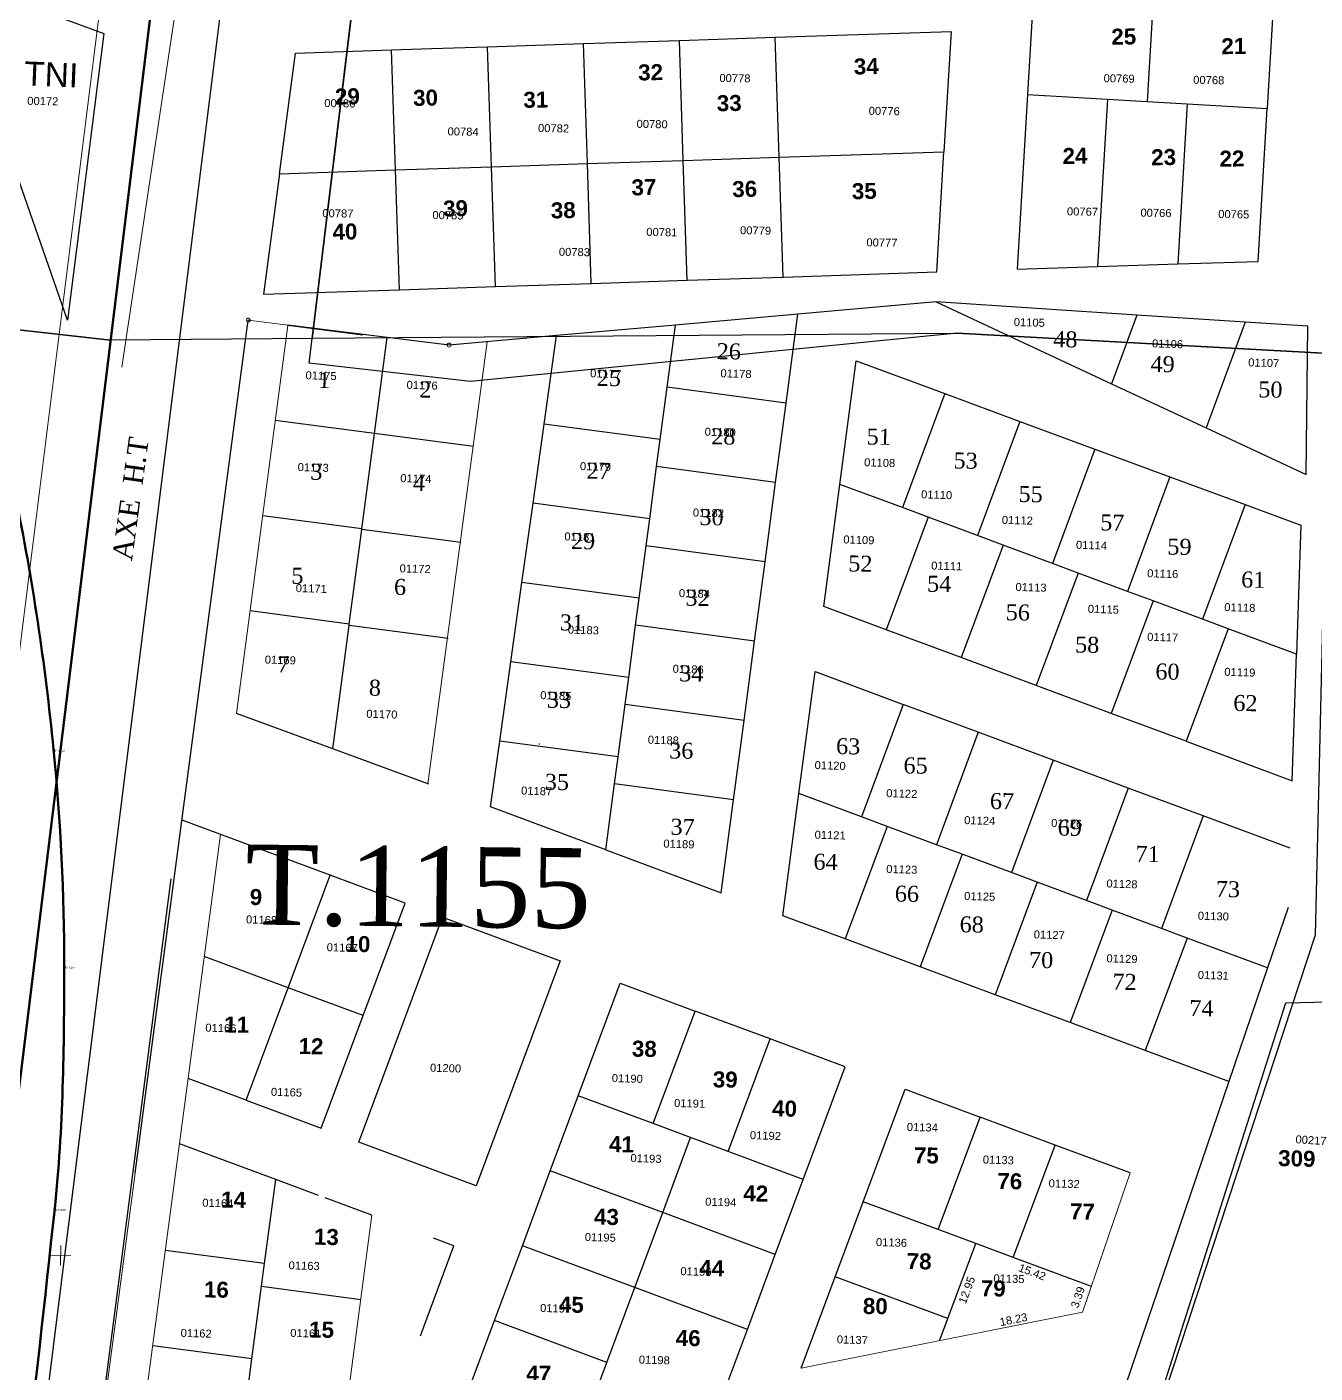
# Model space of a CAD drawing. Header units: metres. Extents: x 0 to 1324930, y 0 to 1631912.
# Drawn here: x 253629.8 to 253790.7, y 1631056.1 to 1631224.3 of the extents above; entities that cross this region are included whole.
import ezdxf
from ezdxf.enums import TextEntityAlignment as Align

# ---------------------------------------------------------------- set-up
doc = ezdxf.new("R2010")
doc.units = ezdxf.units.M
doc.header["$MEASUREMENT"] = 0
doc.linetypes.add('DGN Style 2', pattern=[29.229957, 17.537974, -11.691983])
for name, color, linetype in [('A_revoir_niveau_0', 7, 'Continuous'), ('limites_parcelles', 7, 'Continuous'), ('limites_sections', 7, 'Continuous'), ('limites_tf', 7, 'Continuous'), ('numero_lot', 7, 'Continuous'), ('numero_parcelle', 7, 'Continuous'), ('toponymie', 7, 'Continuous')]:
    doc.layers.add(name, color=color, linetype=linetype)
for name, color, linetype, lineweight in [('ASSIETTE IMMAT', 7, 'Continuous', 0), ('AUTREETF', 7, 'Continuous', 0), ('Caniveau rectangulaire', 4, 'Continuous', 0), ('Division - Cotations Texte', 7, 'Continuous', 0), ('imptf3640', 7, 'Continuous', 0), ('Numero Titre Foncier', 4, 'Continuous', 0), ('Régularisation', 1, 'Continuous', 40), ('Voirie', 252, 'Continuous', 0)]:
    doc.layers.add(name, color=color, linetype=linetype, lineweight=lineweight)
doc.layers.add('Lignes HT Vectorisées', color=6, linetype='Continuous', lineweight=0, true_color=0xff00ff)
doc.styles.add('Style-Arial', font='arial.ttf')
doc.styles.add('Style-FANCY', font='times.ttf')
doc.styles.add('Style-Times New Roman', font='times.ttf')
doc.styles.add('style1', font='')
doc.styles.get('style1').set_extended_font_data('Times New Roman', bold=True)

msp = doc.modelspace()

# ---------------------------------------------------------------- linework, layer by layer
at = {"layer": 'A_revoir_niveau_0', "color": 5, "linetype": 'Continuous', "lineweight": 30}
for p, q in [((253643.29708, 1631081.05512), (253657.41136, 1631187.63981)), ((253682.50071, 1631184.52147), (253662.37134, 1631187.02316))]:
    msp.add_line(p, q, dxfattribs=at)
at = {"layer": 'A_revoir_niveau_0', "color": 1, "lineweight": 0, "ltscale": 39.37}
msp.add_line((253682.50071, 1631184.52147), (253657.41136, 1631187.63981), dxfattribs=at)
at = {"layer": 'A_revoir_niveau_0', "color": 7, "linetype": 'Continuous', "lineweight": 0}
for p, q in [((253655.94646, 1631138.49599), (253662.36765, 1631186.98321)), ((253639.32889, 1631013.00815), (253653.94306, 1631123.36368)), ((253634.75149, 1631016.51956), (253643.29708, 1631081.05512)), ((253767.606, 1631081.06863), (253761.67917, 1631063.65345)), ((253663.54097, 1631005.41245), (253672.85941, 1631075.77739)), ((253761.67917, 1631063.65345), (253726.51495, 1631056.6671))]:
    msp.add_line(p, q, dxfattribs=at)
at = {"layer": 'A_revoir_niveau_0', "color": 7, "linetype": 'Continuous', "lineweight": 13}
msp.add_line((253679.84044, 1631129.68566), (253687.24941, 1631184.9426), dxfattribs=at)
at = {"layer": 'A_revoir_niveau_0', "color": 7, "ltscale": 39.37}
msp.add_line((253634.64774, 1631016.73918), (253647.76368, 1631117.82517), dxfattribs=at)
at = {"layer": 'A_revoir_niveau_0', "lineweight": 0, "ltscale": 39.37}
for centre in [(253657.41136, 1631187.63981), (253682.50071, 1631184.52147)]:
    msp.add_circle(centre, 0.25, dxfattribs=at)
at = {"layer": 'A_revoir_niveau_0', "color": 7, "linetype": 'Continuous', "lineweight": 0}
for p in [(253743.37407, 1631189.9199), (253657.41136, 1631187.63981), (253682.50071, 1631184.52147)]:
    msp.add_point(p, dxfattribs=at)
at = {"layer": 'ASSIETTE IMMAT', "color": 2, "linetype": 'Continuous', "lineweight": 30, "elevation": 0.00005, "flags": 128}
msp.add_lwpolyline([(254053.7681, 1630970.23752), (253929.00716, 1630963.07748), (253662.21702, 1630930.4745), (253668.92459, 1630987.70355), (253758.10269, 1631011.35984), (253787.05879, 1631102.33846), (253886.29869, 1631104.64374), (253995.61139, 1631247.19709)], dxfattribs=at)
at = {"layer": 'Caniveau rectangulaire', "color": 7, "ltscale": 39.37}
for p, q in [((253633.95864, 1631069.51909), (253634.00228, 1631072.0187)), ((253632.73065, 1631070.79071), (253635.23027, 1631070.74708))]:
    msp.add_line(p, q, dxfattribs=at)
at = {"layer": 'Division - Cotations Texte', "color": 1, "linetype": 'Continuous', "lineweight": 0}
msp.add_line((253671.74138, 1631185.74143), (253662.36765, 1631186.98321), dxfattribs=at)
for p in [(253737.60628, 1631189.40848), (253693.77145, 1631134.67428)]:
    msp.add_point(p, dxfattribs=at)
at = {"layer": 'imptf3640', "lineweight": 13, "ltscale": 0.02, "flags": 128}
msp.add_lwpolyline([(253641.63276, 1631181.74463), (253664.04706, 1631330.84966)], dxfattribs=at)
at = {"layer": 'Lignes HT Vectorisées', "color": 5, "flags": 128}
msp.add_lwpolyline([(253756.66915, 1629670.28747), (253861.6214, 1629827.96483), (253775.88294, 1630131.98512), (253683.84738, 1630461.07475), (253586.37462, 1630811.1062), (253617.63126, 1631056.92065), (253648.5016, 1631303.4799), (253822.38623, 1631416.29853), (253967.16361, 1631512.85749)], dxfattribs=at)
at = {"layer": 'limites_parcelles'}
for p, q in [((253662.51866, 1631294.69374), (253632.51326, 1631055.04284)), ((253755.48967, 1631227.81699), (253754.79015, 1631215.83742)), ((253770.46413, 1631226.94259), (253769.76462, 1631214.96302)), ((253785.4386, 1631226.0682), (253784.73908, 1631214.08863)), ((253699.29312, 1631222.19502), (253711.28651, 1631222.5925)), ((253711.28651, 1631222.5925), (253723.2799, 1631222.98998)), ((253711.78346, 1631207.60779), (253711.28651, 1631222.5925)), ((253723.2799, 1631222.98998), (253745.23328, 1631223.71754)), ((253723.77685, 1631208.00528), (253723.2799, 1631222.98998)), ((253745.23328, 1631223.71754), (253744.35563, 1631208.68732)), ((253661.30616, 1631205.93496), (253663.30436, 1631221.00192)), ((253663.30436, 1631221.00192), (253675.30634, 1631221.39995)), ((253675.30634, 1631221.39995), (253680.29675, 1631221.56545)), ((253675.80328, 1631206.41531), (253675.30634, 1631221.39995)), ((253680.29675, 1631221.56545), (253687.29973, 1631221.79754)), ((253687.29973, 1631221.79754), (253699.29312, 1631222.19502)), ((253687.79667, 1631206.8128), (253687.29973, 1631221.79754)), ((253699.79006, 1631207.2103), (253699.29312, 1631222.19502)), ((253754.79015, 1631215.83742), (253753.51441, 1631193.98966)), ((253754.79015, 1631215.83742), (253764.77313, 1631215.25449)), ((253764.77313, 1631215.25449), (253763.55085, 1631194.32229)), ((253764.77313, 1631215.25449), (253769.76462, 1631214.96302)), ((253769.76462, 1631214.96302), (253774.75611, 1631214.67156)), ((253774.75611, 1631214.67156), (253773.58729, 1631194.65491)), ((253774.75611, 1631214.67156), (253784.73908, 1631214.08863)), ((253783.62372, 1631194.98753), (253784.73908, 1631214.08863)), ((253699.79006, 1631207.2103), (253711.78346, 1631207.60779)), ((253711.78346, 1631207.60779), (253723.77685, 1631208.00528)), ((253712.2804, 1631192.62311), (253711.78346, 1631207.60779)), ((253723.77685, 1631208.00528), (253744.35563, 1631208.68732)), ((253724.27379, 1631193.02059), (253723.77685, 1631208.00528)), ((253743.47798, 1631193.65704), (253744.35563, 1631208.68732)), ((253661.30616, 1631205.93496), (253659.30784, 1631190.86714)), ((253661.30616, 1631205.93496), (253675.80328, 1631206.41531)), ((253675.80328, 1631206.41531), (253687.79667, 1631206.8128)), ((253676.30023, 1631191.43067), (253675.80328, 1631206.41531)), ((253687.79667, 1631206.8128), (253699.79006, 1631207.2103)), ((253688.29362, 1631191.82815), (253687.79667, 1631206.8128)), ((253700.28701, 1631192.22563), (253699.79006, 1631207.2103)), ((253753.51441, 1631193.98966), (253763.55085, 1631194.32229)), ((253763.55085, 1631194.32229), (253773.58729, 1631194.65491)), ((253773.58729, 1631194.65491), (253783.62372, 1631194.98753)), ((253700.28701, 1631192.22563), (253712.2804, 1631192.62311)), ((253712.2804, 1631192.62311), (253724.27379, 1631193.02059)), ((253724.27379, 1631193.02059), (253743.47798, 1631193.65704)), ((253659.30784, 1631190.86714), (253676.30023, 1631191.43067)), ((253676.30023, 1631191.43067), (253688.29362, 1631191.82815)), ((253688.29362, 1631191.82815), (253700.28701, 1631192.22563)), ((253743.37407, 1631189.9199), (253726.10241, 1631188.38819)), ((253743.37407, 1631189.9199), (253765.30406, 1631179.69009)), ((253768.46708, 1631188.27173), (253743.37407, 1631189.9199)), ((253726.10241, 1631188.38819), (253710.79172, 1631187.0304)), ((253724.63146, 1631177.28124), (253726.10241, 1631188.38819)), ((253768.46708, 1631188.27173), (253765.30406, 1631179.69009)), ((253781.99353, 1631187.38328), (253768.46708, 1631188.27173)), ((253781.99353, 1631187.38328), (253777.12586, 1631174.1755)), ((253789.82781, 1631186.86871), (253781.99353, 1631187.38328)), ((253695.95218, 1631185.71439), (253682.50071, 1631184.52147)), ((253694.39996, 1631174.65335), (253695.95218, 1631185.71439)), ((253710.79172, 1631187.0304), (253695.95218, 1631185.71439)), ((253709.76142, 1631179.25096), (253710.79172, 1631187.0304)), ((253789.63317, 1631168.34115), (253789.82781, 1631186.86871)), ((253673.18619, 1631173.46584), (253674.7773, 1631185.48141)), ((253731.3539, 1631167.11128), (253733.39669, 1631182.53491)), ((253733.39669, 1631182.53491), (253744.45198, 1631178.45167)), ((253708.89828, 1631172.73362), (253709.76142, 1631179.25096)), ((253724.63146, 1631177.28124), (253709.76142, 1631179.25096)), ((253765.30406, 1631179.69009), (253777.12586, 1631174.1755)), ((253723.31854, 1631167.36763), (253724.63146, 1631177.28124)), ((253744.45198, 1631178.45167), (253739.15203, 1631164.20957)), ((253744.45198, 1631178.45167), (253753.83225, 1631174.98708)), ((253673.18586, 1631173.46588), (253660.79179, 1631175.08693)), ((253693.01021, 1631164.75002), (253694.39996, 1631174.65335)), ((253708.89828, 1631172.73362), (253694.39996, 1631174.65335)), ((253753.83225, 1631174.98708), (253748.52383, 1631160.72221)), ((253753.83225, 1631174.98708), (253763.21337, 1631171.52218)), ((253777.12586, 1631174.1755), (253789.63317, 1631168.34115)), ((253671.6083, 1631161.5501), (253673.18619, 1631173.46584)), ((253673.18619, 1631173.46584), (253673.18586, 1631173.46588)), ((253685.58093, 1631171.84481), (253673.18619, 1631173.46584)), ((253708.44848, 1631169.33735), (253708.89828, 1631172.73362)), ((253763.21337, 1631171.52218), (253757.89652, 1631157.23452)), ((253763.21337, 1631171.52218), (253772.59328, 1631168.05773)), ((253707.58535, 1631162.82012), (253708.44848, 1631169.33735)), ((253723.31854, 1631167.36763), (253708.44848, 1631169.33735)), ((253722.00563, 1631157.45402), (253723.31854, 1631167.36763)), ((253729.3337, 1631151.85821), (253731.3539, 1631167.11128)), ((253739.15203, 1631164.20957), (253731.3539, 1631167.11128)), ((253772.59328, 1631168.05773), (253767.26801, 1631153.74727)), ((253772.59328, 1631168.05773), (253781.97454, 1631164.59278)), ((253691.62044, 1631154.84659), (253693.01021, 1631164.75002)), ((253707.58535, 1631162.82012), (253693.01021, 1631164.75002)), ((253742.3622, 1631163.01503), (253739.15203, 1631164.20957)), ((253781.97454, 1631164.59278), (253776.64069, 1631150.25958)), ((253781.97454, 1631164.59278), (253788.94901, 1631162.01677)), ((253671.6083, 1631161.5501), (253659.21694, 1631163.19063)), ((253707.13554, 1631159.42375), (253707.58535, 1631162.82012)), ((253742.3622, 1631163.01503), (253737.13123, 1631148.9567)), ((253748.52383, 1631160.72221), (253742.3622, 1631163.01503)), ((253788.94901, 1631162.01677), (253788.40886, 1631145.88049)), ((253670.03299, 1631149.65386), (253671.60024, 1631161.48923)), ((253671.60024, 1631161.48923), (253671.6083, 1631161.5501)), ((253683.99233, 1631159.84873), (253671.60024, 1631161.48923)), ((253751.734, 1631159.52767), (253748.52383, 1631160.72221)), ((253706.27239, 1631152.90652), (253707.13554, 1631159.42375)), ((253722.00563, 1631157.45402), (253707.13554, 1631159.42375)), ((253751.734, 1631159.52767), (253746.50305, 1631145.46939)), ((253757.89652, 1631157.23452), (253751.734, 1631159.52767)), ((253720.69272, 1631147.54041), (253722.00563, 1631157.45402)), ((253761.10637, 1631156.04009), (253757.89652, 1631157.23452)), ((253761.10637, 1631156.04009), (253755.87545, 1631141.98187)), ((253767.26801, 1631153.74727), (253761.10637, 1631156.04009)), ((253690.23068, 1631144.94327), (253691.62044, 1631154.84659)), ((253706.27239, 1631152.90652), (253691.62044, 1631154.84659)), ((253770.47786, 1631152.55284), (253767.26801, 1631153.74727)), ((253705.82257, 1631149.51014), (253706.27239, 1631152.90652)), ((253770.47786, 1631152.55284), (253765.24695, 1631138.49468)), ((253776.64069, 1631150.25958), (253770.47786, 1631152.55284)), ((253670.03299, 1631149.65386), (253657.64208, 1631151.29432)), ((253737.13123, 1631148.9567), (253729.3337, 1631151.85821)), ((253779.85023, 1631149.06527), (253776.64069, 1631150.25958)), ((253667.96975, 1631134.07293), (253670.01185, 1631149.49425)), ((253670.01185, 1631149.49425), (253670.03299, 1631149.65386)), ((253682.40475, 1631147.85364), (253670.01185, 1631149.49425)), ((253704.95944, 1631142.99303), (253705.82257, 1631149.51014)), ((253720.69272, 1631147.54041), (253705.82257, 1631149.51014)), ((253737.13123, 1631148.9567), (253737.13123, 1631148.95669)), ((253746.50305, 1631145.46939), (253737.13123, 1631148.9567)), ((253779.85023, 1631149.06527), (253774.61935, 1631135.00715)), ((253788.40886, 1631145.88049), (253779.85023, 1631149.06527)), ((253719.37981, 1631137.6268), (253720.69272, 1631147.54041)), ((253755.87545, 1631141.98187), (253746.50305, 1631145.46939)), ((253787.87971, 1631130.0729), (253788.40886, 1631145.88049)), ((253688.84107, 1631135.04093), (253690.23068, 1631144.94327)), ((253704.95944, 1631142.99303), (253690.23068, 1631144.94327)), ((253726.23667, 1631128.4718), (253728.25657, 1631143.72379)), ((253728.25657, 1631143.72379), (253739.26608, 1631139.62704)), ((253704.50961, 1631139.59654), (253704.95944, 1631142.99303)), ((253765.24695, 1631138.49468), (253755.87545, 1631141.98187)), ((253667.96975, 1631134.07293), (253655.94646, 1631138.49599)), ((253703.64662, 1631133.08052), (253704.50961, 1631139.59654)), ((253719.37981, 1631137.6268), (253704.50961, 1631139.59654)), ((253739.26608, 1631139.62704), (253734.03489, 1631125.57)), ((253748.63789, 1631136.1397), (253739.26608, 1631139.62704)), ((253774.61935, 1631135.00715), (253765.24695, 1631138.49468)), ((253718.06704, 1631127.71428), (253719.37981, 1631137.6268)), ((253719.37983, 1631137.62679), (253719.37981, 1631137.6268)), ((253748.63789, 1631136.1397), (253743.40665, 1631122.08255)), ((253758.01058, 1631132.65203), (253748.63789, 1631136.1397)), ((253679.99269, 1631129.65), (253667.96975, 1631134.07293)), ((253687.68632, 1631126.8123), (253688.84107, 1631135.04093)), ((253703.64662, 1631133.08052), (253688.84107, 1631135.04093)), ((253774.61935, 1631135.00715), (253787.87971, 1631130.0729)), ((253703.19679, 1631129.68403), (253703.64662, 1631133.08052)), ((253758.01058, 1631132.65203), (253752.7793, 1631118.59477)), ((253767.38208, 1631129.16481), (253758.01058, 1631132.65203)), ((253702.10583, 1631121.44677), (253703.19679, 1631129.68403)), ((253703.19679, 1631129.68403), (253703.19677, 1631129.68403)), ((253718.06704, 1631127.71428), (253703.19679, 1631129.68403)), ((253724.21656, 1631113.21821), (253726.23667, 1631128.4718)), ((253734.03489, 1631125.57), (253726.23667, 1631128.4718)), ((253767.38208, 1631129.16481), (253762.15076, 1631115.10744)), ((253776.75477, 1631125.67714), (253767.38208, 1631129.16481)), ((253702.10583, 1631121.44677), (253687.68632, 1631126.8123)), ((253716.52637, 1631116.08085), (253718.06704, 1631127.71428)), ((253667.63035, 1631118.27038), (253649.13655, 1631125.15183)), ((253737.24504, 1631124.37543), (253734.03489, 1631125.57)), ((253776.75477, 1631125.67714), (253771.52341, 1631111.61966)), ((253787.5975, 1631121.64245), (253776.75477, 1631125.67714)), ((253737.24504, 1631124.37543), (253732.01429, 1631110.31672)), ((253743.40665, 1631122.08255), (253737.24504, 1631124.37543)), ((253746.61681, 1631120.88798), (253743.40665, 1631122.08255)), ((253702.10583, 1631121.44677), (253716.52637, 1631116.08085)), ((253746.61681, 1631120.88798), (253741.38614, 1631106.8295)), ((253752.7793, 1631118.59477), (253746.61681, 1631120.88798)), ((253662.39873, 1631104.21163), (253667.63035, 1631118.27038)), ((253677.00278, 1631114.78294), (253667.63035, 1631118.27038)), ((253755.98915, 1631117.40032), (253752.7793, 1631118.59477)), ((253755.98915, 1631117.40032), (253750.75857, 1631103.34207)), ((253762.15076, 1631115.10744), (253755.98915, 1631117.40032)), ((253765.36149, 1631113.91265), (253762.15076, 1631115.10744)), ((253671.77119, 1631100.72429), (253677.00278, 1631114.78294)), ((253732.01429, 1631110.31672), (253724.21656, 1631113.21821)), ((253765.36149, 1631113.91265), (253760.13099, 1631099.85464)), ((253771.52341, 1631111.61966), (253765.36149, 1631113.91265)), ((253787.35008, 1631114.25103), (253784.77622, 1631106.68799)), ((253671.22577, 1631084.92228), (253681.68904, 1631113.03889)), ((253681.68904, 1631113.03889), (253696.37587, 1631107.57375)), ((253774.73294, 1631110.42532), (253771.52341, 1631111.61966)), ((253741.38614, 1631106.8295), (253732.01429, 1631110.31672)), ((253774.73294, 1631110.42532), (253769.50254, 1631096.36754)), ((253784.77622, 1631106.68799), (253774.73294, 1631110.42532)), ((253662.39873, 1631104.21163), (253651.92254, 1631108.10965)), ((253696.37587, 1631107.57375), (253685.91259, 1631079.45714)), ((253750.75857, 1631103.34207), (253741.38614, 1631106.8295)), ((253784.77622, 1631106.68799), (253779.94199, 1631092.48308)), ((253698.64233, 1631090.7246), (253703.8743, 1631104.78347)), ((253703.8743, 1631104.78347), (253713.24582, 1631101.2963)), ((253657.16723, 1631090.15322), (253662.39873, 1631104.21163)), ((253671.77119, 1631100.72429), (253662.39873, 1631104.21163)), ((253760.13099, 1631099.85464), (253750.75857, 1631103.34207)), ((253666.53948, 1631086.66533), (253671.77119, 1631100.72429)), ((253708.01367, 1631087.2375), (253713.24582, 1631101.2963)), ((253722.61853, 1631097.80869), (253713.24582, 1631101.2963)), ((253769.50254, 1631096.36754), (253760.13099, 1631099.85464)), ((253717.38638, 1631083.74989), (253722.61853, 1631097.80869)), ((253731.99093, 1631094.32119), (253722.61853, 1631097.80869)), ((253779.94199, 1631092.48308), (253769.50254, 1631096.36754)), ((253726.75899, 1631080.26231), (253731.99093, 1631094.32119)), ((253657.16723, 1631090.15322), (253649.90303, 1631092.8566)), ((253734.25742, 1631077.47203), (253739.48936, 1631091.5309)), ((253739.48936, 1631091.5309), (253748.86119, 1631088.04362)), ((253779.94199, 1631092.48308), (253753.62554, 1631015.15471)), ((253657.16723, 1631090.15322), (253666.53948, 1631086.66533)), ((253695.15435, 1631081.35202), (253698.64233, 1631090.7246)), ((253708.01367, 1631087.2375), (253698.64233, 1631090.7246)), ((253743.62992, 1631073.98448), (253748.86119, 1631088.04362)), ((253758.23359, 1631084.55612), (253748.86119, 1631088.04362)), ((253712.70003, 1631085.49369), (253708.01367, 1631087.2375)), ((253660.84164, 1631080.24968), (253648.82589, 1631084.72118)), ((253685.91259, 1631079.45714), (253671.22577, 1631084.92228)), ((253709.21211, 1631076.12109), (253712.70003, 1631085.49369)), ((253717.38638, 1631083.74989), (253712.70003, 1631085.49369)), ((253726.75899, 1631080.26231), (253717.38638, 1631083.74989)), ((253753.00232, 1631070.49696), (253758.23359, 1631084.55612)), ((253767.606, 1631081.06863), (253758.23359, 1631084.55612)), ((253691.66649, 1631071.97976), (253695.15435, 1631081.35202)), ((253709.21211, 1631076.12109), (253695.15435, 1631081.35202)), ((253659.44953, 1631069.73723), (253660.84164, 1631080.24968)), ((253666.18774, 1631078.2602), (253660.84164, 1631080.24968)), ((253723.27103, 1631070.88973), (253726.75899, 1631080.26231)), ((253672.85941, 1631075.77739), (253667.02939, 1631077.94647)), ((253730.76945, 1631068.09945), (253734.25742, 1631077.47203)), ((253743.62992, 1631073.98448), (253734.25742, 1631077.47203)), ((253705.7243, 1631066.74881), (253709.21211, 1631076.12109)), ((253723.27103, 1631070.88973), (253709.21211, 1631076.12109)), ((253683.12231, 1631071.95871), (253680.54962, 1631072.91575)), ((253748.31597, 1631072.24078), (253743.62992, 1631073.98448)), ((253659.44953, 1631069.73723), (253647.05575, 1631071.37807)), ((253678.93115, 1631060.69816), (253683.12231, 1631071.95871)), ((253688.17895, 1631062.60838), (253691.66649, 1631071.97976)), ((253705.7243, 1631066.74881), (253691.66649, 1631071.97976)), ((253744.82758, 1631062.86856), (253748.31597, 1631072.24078)), ((253753.00232, 1631070.49696), (253748.31597, 1631072.24078)), ((253659.07521, 1631066.91056), (253659.44953, 1631069.73723)), ((253719.78319, 1631061.51746), (253723.27103, 1631070.88973)), ((253762.77133, 1631066.86187), (253753.00232, 1631070.49696)), ((253726.51495, 1631056.6671), (253730.76945, 1631068.09945)), ((253744.82758, 1631062.86856), (253730.76945, 1631068.09945)), ((253657.87418, 1631057.84099), (253659.07521, 1631066.91056)), ((253659.07521, 1631066.91056), (253671.46681, 1631065.26912)), ((253702.23698, 1631057.37782), (253705.7243, 1631066.74881)), ((253719.78319, 1631061.51746), (253705.7243, 1631066.74881)), ((253743.79748, 1631060.10099), (253744.82758, 1631062.86856)), ((253682.73055, 1631047.96794), (253688.17895, 1631062.60838)), ((253702.23698, 1631057.37782), (253688.17895, 1631062.60838)), ((253717.29661, 1631054.83571), (253719.78319, 1631061.51746)), ((253657.87418, 1631057.84099), (253645.4809, 1631059.48176)), ((253656.29882, 1631045.94475), (253657.87418, 1631057.84099)), ((253700.01308, 1631051.40183), (253702.23698, 1631057.37782))]:
    msp.add_line(p, q, dxfattribs=at)
at = {"layer": 'limites_sections', "color": 112, "linetype": 'Continuous', "lineweight": 40, "flags": 128}
for points in [[(253674.5907, 1631377.4081), (253696.53778, 1631631.55299), (253757.0504, 1631605.0124), (254274.3391, 1631378.1314), (254391.23009, 1631349.84463), (254373.7007, 1631270.31254), (254242.09831, 1630809.46707), (253976.91465, 1630881.7928), (253928.21617, 1630961.4925), (253736.80282, 1630938.19152), (253609.69659, 1630931.39724), (253609.13338, 1630987.02081), (253623.83294, 1631051.57557), (253646.24496, 1631234.3197), (253674.5907, 1631377.4081)], [(253674.5907, 1631377.4081), (253674.5907, 1631377.4081), (253646.24496, 1631234.3197), (253623.83294, 1631051.57557), (253609.13338, 1630987.02081), (253440.8197, 1630955.12805), (253435.96744, 1630934.25587), (253410.92475, 1630940.01054), (253397.39785, 1630905.71798), (253240.05138, 1630964.26042), (253159.01481, 1630953.40082), (252902.30241, 1631004.37349), (252917.51176, 1631033.5123), (252933.61556, 1631071.63649), (253042.66668, 1631330.25656), (253197.29417, 1631271.36535), (253325.36771, 1631355.40524), (253397.01519, 1631407.23807), (253416.95279, 1631422.23584), (253456.97, 1631424.24), (253481.6913, 1631407.08604), (253494.99374, 1631402.64405), (253581.47345, 1631387.19123), (253674.5907, 1631377.4081)]]:
    msp.add_lwpolyline(points, close=True, dxfattribs=at)
at = {"layer": 'limites_tf', "color": 5, "linetype": 'Continuous', "lineweight": 30}
for p, q in [((253665.02372, 1631182.24736), (253674.28219, 1631258.3861)), ((253592.18836, 1631190.52332), (253640.19287, 1631185.14644)), ((253792.47485, 1631183.44986), (253745.99118, 1631186.00632))]:
    msp.add_line(p, q, dxfattribs=at)
at = {"layer": 'limites_tf', "color": 5, "linetype": 'Continuous', "lineweight": 30, "flags": 128}
for points in [[(254274.3391, 1631378.1314), (254094.97659, 1631456.79917), (254025.54142, 1631439.00818), (253929.86455, 1631439.79262), (253905.63554, 1631445.95606), (253905.63226, 1631445.9569), (253818.46188, 1631410.54391), (253674.27791, 1631258.40656), (253665.39446, 1631185.37207), (253745.9845, 1631186.0244), (253792.46809, 1631183.4664), (253798.24587, 1631304.46971), (253966.13604, 1631327.31189), (253984.26304, 1631250.78612), (254072.17321, 1631231.50437), (254122.35522, 1631360.28414), (254263.72559, 1631310.14601), (254286.77006, 1631375.1232), (254274.3391, 1631378.1314)], [(253665.29802, 1630991.89108), (253758.10333, 1631011.35676), (253790.77438, 1631110.81562), (253792.4812, 1631183.44564), (253745.99762, 1631186.00365), (253685.18485, 1631179.95946), (253665.03003, 1631182.24737), (253665.40757, 1631185.35132), (253640.19928, 1631185.14728), (253592.19495, 1631190.52574), (253559.00135, 1631071.69001), (253620.7656, 1631025.31646), (253639.22126, 1631011.4599), (253665.0629, 1630992.06752), (253665.08925, 1630992.07251), (253665.08721, 1630992.04928), (253665.29802, 1630991.89108)]]:
    msp.add_lwpolyline(points, close=True, dxfattribs=at)
at = {"layer": 'Régularisation', "color": 1, "linetype": 'Continuous', "lineweight": 30}
msp.add_3dface([(253619.82213, 1631230.64588, 214456.70002), (253639.35438, 1631223.47955, 214456.70002), (253634.80843, 1631187.61704, 214456.70002)], dxfattribs=at)
at = {"layer": 'voirie', "color": 7, "linetype": 'Continuous', "lineweight": 80}
msp.add_open_spline([(253618.55824, 1630811.93265), (253615.63997, 1630812.82328), (253612.72169, 1630813.71392), (253609.80341, 1630814.60455), (253607.05162, 1630815.44437), (253604.28836, 1630818.63114), (253604.598, 1630821.48949), (253608.87948, 1630861.01292), (253613.67903, 1630900.534), (253618.0762, 1630940.07349), (253623.13628, 1630985.57397), (253628.26861, 1631030.97607), (253633.22377, 1631076.57602), (253634.31753, 1631086.64138), (253634.39086, 1631096.77214), (253634.41747, 1631106.86791), (253634.44129, 1631115.90721), (253633.98282, 1631124.94361), (253633.08346, 1631133.97814), (253632.01873, 1631144.67388), (253630.47772, 1631155.23103), (253628.29266, 1631165.75292), (253626.55485, 1631174.1211), (253624.46273, 1631182.35637), (253622.24574, 1631190.5837), (253615.78429, 1631214.56245), (253606.59298, 1631237.58606), (253600.20021, 1631261.73134), (253597.02759, 1631273.71423), (253595.43699, 1631285.93114), (253594.14985, 1631298.19839), (253593.06189, 1631308.5673), (253593.03743, 1631319.04618), (253593.55566, 1631329.43791), (253594.18821, 1631342.12203), (253596.8899, 1631354.52544), (253600.11073, 1631367.00814), (253602.25784, 1631375.32955), (253604.95445, 1631382.5885), (253611.01108, 1631389.97685), (253613.64233, 1631393.18665), (253616.79236, 1631396.78606), (253620.28523, 1631395.97577), (253624.37848, 1631395.0262), (253628.45969, 1631393.20247), (253632.60674, 1631392.01069), (253636.54384, 1631390.87924), (253640.4687, 1631389.65467), (253644.4538, 1631388.7467), (253649.76195, 1631387.53729), (253655.40542, 1631388.43188), (253660.81272, 1631389.2975), (253665.21546, 1631390.00231), (253669.48953, 1631390.98203), (253673.64437, 1631392.89826), (253678.23814, 1631395.01694), (253682.491, 1631397.4358), (253686.07303, 1631400.81374), (253690.2231, 1631404.72736), (253694.32327, 1631408.6534), (253698.38904, 1631412.63602), (253711.29332, 1631425.2764), (253724.0934, 1631438.01181), (253737.03345, 1631450.61692), (253740.95536, 1631454.43732), (253745.02888, 1631458.08556), (253749.10996, 1631461.74575), (253753.83581, 1631465.98421), (253758.82834, 1631469.83763), (253764.00603, 1631473.56729), (253774.84124, 1631481.37225), (253786.41248, 1631487.56758), (253798.46204, 1631493.48), (253808.96389, 1631498.63299), (253819.55777, 1631502.66611), (253830.92502, 1631505.69349), (253838.2665, 1631507.6487), (253845.65504, 1631508.61555), (253853.09052, 1631508.93165), (253861.20689, 1631509.27669), (253869.39863, 1631508.89186), (253877.51441, 1631507.75705), (253885.4398, 1631506.64885), (253893.54476, 1631505.62291), (253900.744, 1631502.22811), (253936.62922, 1631485.30643), (253972.51445, 1631468.38475), (254008.39968, 1631451.46308)], degree=3, knots=[0, 0, 0, 0, 0.008738248, 0.008738248, 0.008738248, 0.016977969, 0.016977969, 0.016977969, 0.130911466, 0.130911466, 0.130911466, 0.262021663, 0.262021663, 0.262021663, 0.290961855, 0.290961855, 0.290961855, 0.316873591, 0.316873591, 0.316873591, 0.347549798, 0.347549798, 0.347549798, 0.371946938, 0.371946938, 0.371946938, 0.443052896, 0.443052896, 0.443052896, 0.478341576, 0.478341576, 0.478341576, 0.508169358, 0.508169358, 0.508169358, 0.544577094, 0.544577094, 0.544577094, 0.568847772, 0.568847772, 0.568847772, 0.579391936, 0.579391936, 0.579391936, 0.591748551, 0.591748551, 0.591748551, 0.603479571, 0.603479571, 0.603479571, 0.619105246, 0.619105246, 0.619105246, 0.631827968, 0.631827968, 0.631827968, 0.645894731, 0.645894731, 0.645894731, 0.66219222, 0.66219222, 0.66219222, 0.713918545, 0.713918545, 0.713918545, 0.729595902, 0.729595902, 0.729595902, 0.747750107, 0.747750107, 0.747750107, 0.785740962, 0.785740962, 0.785740962, 0.818852057, 0.818852057, 0.818852057, 0.840236657, 0.840236657, 0.840236657, 0.863579545, 0.863579545, 0.863579545, 0.886374843, 0.886374843, 0.886374843, 1, 1, 1, 1], dxfattribs=at)
for p in [(253633.08346, 1631133.97814), (253634.41747, 1631106.86791), (253633.22377, 1631076.57602)]:
    msp.add_point(p, dxfattribs=at)

# ---------------------------------------------------------------- texts
at = {"layer": 'AUTREETF', "color": 4, "linetype": 'Continuous', "lineweight": 30, "style": 'Style-FANCY'}
msp.add_text('T.1155', height=9.999982, rotation=359.3486, dxfattribs=at).set_placement((253678.64785, 1631116.87217), align=Align.MIDDLE_CENTER)
at = {"layer": 'Numero Titre Foncier', "color": 4, "linetype": 'Continuous', "lineweight": 13, "style": 'Style-Arial'}
msp.add_text('TNI', height=3, rotation=357.69, dxfattribs=at).set_placement((253632.79759, 1631218.34498, 214456.70002), align=Align.MIDDLE_CENTER)
at = {"layer": 'numero_lot', "color": 7, "linetype": 'Continuous', "lineweight": 0, "style": 'Style-FANCY'}
for s, height, p in [('48', 1.999994, (253759.52678, 1631185.24929)), ('26', 1.999994, (253717.46569, 1631183.74313)), ('49', 1.999994, (253771.67743, 1631182.14476)), ('1', 1.99999, (253666.90838, 1631180.15794)), ('25', 1.999994, (253702.47322, 1631180.40728)), ('2', 1.99999, (253679.53759, 1631178.96435)), ('50', 1.999994, (253785.15253, 1631178.96811)), ('28', 1.999994, (253716.7859, 1631173.1034)), ('51', 1.999994, (253736.20719, 1631173.07544)), ('53', 1.999994, (253747.06182, 1631170.08755)), ('3', 1.99999, (253665.93027, 1631168.69229)), ('27', 1.999994, (253701.20064, 1631168.81075)), ('4', 1.99999, (253678.75041, 1631167.30133)), ('55', 1.999994, (253755.19089, 1631165.89605)), ('30', 1.999994, (253715.31453, 1631163.01056)), ('57', 1.999994, (253765.38944, 1631162.34453)), ('29', 1.999994, (253699.25597, 1631160.02237)), ('59', 1.999994, (253773.78494, 1631159.32155)), ('52', 1.999994, (253733.9132, 1631157.21609)), ('5', 1.99999, (253663.56208, 1631155.69466)), ('6', 1.99999, (253676.38271, 1631154.3027)), ('54', 1.999994, (253743.75594, 1631154.68193)), ('61', 1.999994, (253783.00648, 1631155.21299)), ('32', 1.999994, (253713.56247, 1631152.93762)), ('56', 1.999994, (253753.58571, 1631151.11684)), ('31', 1.999994, (253697.86914, 1631149.85304)), ('58', 1.999994, (253762.25154, 1631147.079)), ('7', 1.99999, (253661.81273, 1631144.63153)), ('34', 1.999994, (253712.78879, 1631143.4807)), ('60', 1.999994, (253772.28738, 1631143.71734)), ('8', 1.99999, (253673.24342, 1631141.7076)), ('33', 1.999994, (253696.24227, 1631140.18298)), ('62', 1.999994, (253782.02625, 1631139.78678)), ('63', 1.999994, (253732.38864, 1631134.39227)), ('36', 1.999994, (253711.52792, 1631133.84326)), ('65', 1.999994, (253740.81481, 1631131.97985)), ('35', 1.999994, (253695.9832, 1631129.92496)), ('67', 1.999994, (253751.60887, 1631127.5358)), ('37', 1.999994, (253711.69564, 1631124.3139)), ('69', 1.999994, (253760.07709, 1631124.20951)), ('71', 1.999994, (253769.79813, 1631120.92736)), ('64', 1.999994, (253729.5596, 1631119.94747)), ('66', 1.999994, (253739.72805, 1631115.95941)), ('73', 1.999994, (253779.83715, 1631116.53649)), ('68', 1.999994, (253747.82435, 1631112.12553)), ('70', 1.999994, (253756.50104, 1631107.67843)), ('72', 1.999994, (253766.92099, 1631104.95017)), ('74', 1.999994, (253776.53324, 1631101.64492))]:
    msp.add_text(s, height=height, rotation=359, dxfattribs=at).set_placement(p, align=Align.MIDDLE_CENTER)
at = {"layer": 'numero_lot', "color": 7, "linetype": 'Continuous', "lineweight": 0, "char_height": 2, "attachment_point": 7, "line_spacing_factor": 0.72, "style": 'style1'}
for s, insert, rotation in [('\\fArial|b1|i0|c00|p39;25', (253765.28486, 1631222.0194), 0.9999764), ('\\fArial|b1|i0|c00|p39;21', (253779.03287, 1631220.86273), 0.9999764), ('\\fArial|b1|i0|c00|p39;32', (253706.15661, 1631217.55486), 0.9999764), ('\\fArial|b1|i0|c00|p39;34', (253733.10483, 1631218.29986), 0.9999764), ('\\fArial|b1|i0|c00|p39;29', (253668.26942, 1631214.54048), 0.9999764), ('\\fArial|b1|i0|c00|p39;30', (253678.0304, 1631214.36954), 0.9999764), ('\\fArial|b1|i0|c00|p39;31', (253691.81233, 1631214.13013), 0.9999764), ('\\fArial|b1|i0|c00|p39;33', (253715.98139, 1631213.70938), 0.9999764), ('\\fArial|b1|i0|c00|p39;24', (253759.19382, 1631207.1435), 0.9999764), ('\\fArial|b1|i0|c00|p39;23', (253770.26464, 1631206.95276), 0.9999764), ('\\fArial|b1|i0|c00|p39;22', (253778.80726, 1631206.80322), 0.9999764), ('\\fArial|b1|i0|c00|p39;37', (253705.31792, 1631203.19144), 0.9999764), ('\\fArial|b1|i0|c00|p39;36', (253717.91546, 1631202.97402), 0.9999764), ('\\fArial|b1|i0|c00|p39;35', (253732.85727, 1631202.71219), 0.9999764), ('\\fArial|b1|i0|c00|p39;39', (253681.77826, 1631200.54629), 0.9999764), ('\\fArial|b1|i0|c00|p39;38', (253695.24146, 1631200.31198), 0.9999764), ('\\fArial|b1|i0|c00|p39;40', (253667.9585, 1631197.64624), 0.9999764), ('\\fArial|b1|i0|c00|p39;9', (253657.58877, 1631114.5311), 359.0000236), ('\\fArial|b1|i0|c00|p39;10', (253669.55329, 1631108.67841), 359.0000236), ('\\fArial|b1|i0|c00|p39;11', (253654.39247, 1631098.6285), 359.0000236), ('\\fArial|b1|i0|c00|p39;12', (253663.68702, 1631095.93588), 359.0000236), ('\\fArial|b1|i0|c00|p39;38', (253705.33817, 1631095.57791), 359.0000236), ('\\fArial|b1|i0|c00|p39;39', (253715.45272, 1631091.74081), 359.0000236), ('\\fArial|b1|i0|c00|p39;40', (253722.86802, 1631088.11385), 359.0000236), ('\\fArial|b1|i0|c00|p39;41', (253702.4855, 1631083.68391), 359.0000236), ('\\fArial|b1|i0|c00|p39;75', (253740.58601, 1631082.25829), 359.0000236), ('\\fArial|b1|i0|c00|p39;309', (253786.09201, 1631081.90415), 358.5699787), ('\\fArial|b1|i0|c00|p39;76', (253751.0054, 1631079.03942), 359.0000236), ('\\fArial|b1|i0|c00|p39;14', (253654.00925, 1631076.7529), 359.0000236), ('\\fArial|b1|i0|c00|p39;42', (253719.26878, 1631077.53108), 359.0000236), ('\\fArial|b1|i0|c00|p39;43', (253700.60943, 1631074.57728), 359.0000236), ('\\fArial|b1|i0|c00|p39;77', (253760.08506, 1631075.27493), 359.0000236), ('\\fArial|b1|i0|c00|p39;13', (253665.60578, 1631072.0698), 359.0000236), ('\\fArial|b1|i0|c00|p39;44', (253713.75348, 1631068.19393), 359.0000236), ('\\fArial|b1|i0|c00|p39;78', (253739.68301, 1631069.03052), 359.0000236), ('\\fArial|b1|i0|c00|p39;16', (253651.86788, 1631065.48958), 359.0000236), ('\\fArial|b1|i0|c00|p39;79', (253748.94324, 1631065.6404), 359.0000236), ('\\fArial|b1|i0|c00|p39;45', (253696.21916, 1631063.59825), 359.0000236), ('\\fArial|b1|i0|c00|p39;80', (253734.2043, 1631063.42129), 359.0000236), ('\\fArial|b1|i0|c00|p39;15', (253665.00447, 1631060.48256), 359.0000236), ('\\fArial|b1|i0|c00|p39;46', (253710.82671, 1631059.43569), 359.0000236), ('\\fArial|b1|i0|c00|p39;47', (253692.14278, 1631055.01711), 359.0000236)]:
    msp.add_mtext(s, dxfattribs=dict(at, insert=insert, rotation=rotation))
at = {"layer": 'numero_parcelle', "color": 5, "lineweight": 0, "style": 'Style-Arial'}
for s, rotation, p in [('00778', 359, (253716.30179, 1631218.40923)), ('00769', 359, (253764.31267, 1631218.3731)), ('00768', 359, (253775.50902, 1631218.17766)), ('00172', 358.92, (253629.81258, 1631215.54521, 214456.70002)), ('00786', 359, (253666.92678, 1631215.27029)), ('00776', 359, (253734.95552, 1631214.30746)), ('00780', 359, (253705.95071, 1631212.67481)), ('00784', 359, (253682.33205, 1631211.73135)), ('00782', 359, (253693.63553, 1631212.15075)), ('00787', 359, (253666.6867, 1631201.51609)), ('00785', 359, (253680.43562, 1631201.2761)), ('00767', 359, (253759.73021, 1631201.73918)), ('00766', 359, (253768.91523, 1631201.57886)), ('00765', 359, (253778.63661, 1631201.40917)), ('00781', 359, (253707.16972, 1631199.16932)), ('00779', 359, (253718.88026, 1631199.37605)), ('00777', 359, (253734.66855, 1631197.86706)), ('00783', 359, (253696.24101, 1631196.68771)), ('01105', 358.26587, (253753.09416, 1631187.91314, 0.00002)), ('01106', 358.26587, (253770.3727, 1631185.24292, 0.00002)), ('01107', 358.26587, (253782.3861, 1631182.86939, 0.00002)), ('01175', 358.26587, (253664.58826, 1631181.2572)), ('01177', 358.26587, (253700.1531, 1631181.50654)), ('01178', 358.26587, (253716.44333, 1631181.50654)), ('01176', 358.26587, (253677.21747, 1631180.06361)), ('01180', 358.26587, (253714.46578, 1631174.20265)), ('01108', 358.26587, (253734.39275, 1631170.38519, 0.00002)), ('01173', 358.26587, (253663.61015, 1631169.79155)), ('01179', 358.26587, (253698.88052, 1631169.91001)), ('01174', 358.26587, (253676.43029, 1631168.40059)), ('01110', 358.26587, (253741.5118, 1631166.37986, 0.00002)), ('01182', 358.26587, (253712.99441, 1631164.10982)), ('01112', 358.26587, (253751.59712, 1631163.19043, 0.00002)), ('01181', 358.26587, (253696.93585, 1631161.12163)), ('01109', 358.26587, (253731.79726, 1631160.74273, 0.00002)), ('01114', 358.26587, (253760.86672, 1631160.07518, 0.00002)), ('01172', 358.26587, (253676.34304, 1631157.13227)), ('01111', 358.26587, (253742.77246, 1631157.47913, 0.00002)), ('01116', 358.26587, (253769.76554, 1631156.51489, 0.00002)), ('01171', 358.26587, (253663.3656, 1631154.66603)), ('01184', 358.26587, (253711.24235, 1631154.03688)), ('01113', 358.26587, (253753.30273, 1631154.80891, 0.00002)), ('01115', 358.26587, (253762.34986, 1631152.06452, 0.00002)), ('01118', 358.26587, (253779.40592, 1631152.28704, 0.00002)), ('01183', 358.26587, (253697.36649, 1631149.47394)), ('01117', 358.26587, (253769.76554, 1631148.5784, 0.00002)), ('01169', 358.26587, (253659.49261, 1631145.73079)), ('01186', 358.26587, (253710.46867, 1631144.57996)), ('01119', 358.26587, (253779.40592, 1631144.20221, 0.00002)), ('01185', 358.26587, (253693.92215, 1631141.28224)), ('01170', 358.26587, (253672.19026, 1631138.95995)), ('01188', 358.26587, (253707.35912, 1631135.71489)), ('01120', 358.26587, (253728.20529, 1631132.54318, 0.00002)), ('01187', 358.26587, (253691.52664, 1631129.35458)), ('01122', 358.26587, (253737.15972, 1631129.03852, 0.00002)), ('01124', 358.26587, (253746.8928, 1631125.66366, 0.00002)), ('01126', 358.26587, (253757.75697, 1631125.30877)), ('01121', 358.26587, (253728.20529, 1631123.84643, 0.00002)), ('01189', 358.26587, (253709.30573, 1631122.73466)), ('01123', 358.26587, (253737.15972, 1631119.56295, 0.00002)), ('01128', 358.26587, (253764.67189, 1631117.74572)), ('01125', 358.26587, (253746.8928, 1631116.18809, 0.00002)), ('01168', 358.26587, (253657.15497, 1631113.26174)), ('01130', 358.26587, (253776.09204, 1631113.72185)), ('01127', 358.26587, (253755.58769, 1631111.3854)), ('01167', 358.26587, (253667.2333, 1631109.78529)), ('01129', 358.26587, (253764.67189, 1631108.39995)), ('01131', 358.26587, (253776.09204, 1631106.32311)), ('01166', 358.26587, (253652.07249, 1631099.73538)), ('01200', 358.26587, (253680.14705, 1631094.72981)), ('01190', 358.26587, (253702.85757, 1631093.43179)), ('01165', 358.26587, (253660.26955, 1631091.71456)), ('01191', 358.26587, (253710.64403, 1631090.31653)), ('01192', 358.26587, (253720.11756, 1631086.29266)), ('01134', 358.26587, (253739.7274, 1631087.33025)), ('00217', 356.57, (253788.31528, 1631085.77951)), ('01193', 358.26587, (253705.19351, 1631083.43701)), ('01133', 358.26587, (253749.21947, 1631083.25075)), ('01132', 358.26587, (253757.45087, 1631080.28384)), ('01164', 358.26587, (253651.68927, 1631077.85978)), ('01194', 358.26587, (253714.53726, 1631077.98532)), ('01195', 358.26587, (253699.48344, 1631073.57204)), ('01136', 358.26587, (253735.87125, 1631072.94074)), ('01163', 358.26587, (253662.47572, 1631070.03757)), ('01196', 358.26587, (253711.4335, 1631069.30081)), ('01135', 358.26587, (253750.55429, 1631068.4162)), ('01197', 358.26587, (253693.89917, 1631064.70513)), ('01162', 358.26587, (253648.97918, 1631061.58944)), ('01161', 358.26587, (253662.68448, 1631061.58944)), ('01137', 358.26587, (253730.9769, 1631060.77641)), ('01198', 358.26587, (253706.2317, 1631058.25537))]:
    msp.add_text(s, height=1, rotation=rotation, dxfattribs=at).set_placement(p, align=Align.TOP_LEFT)
at = {"layer": 'Régularisation', "color": 7, "linetype": 'Continuous', "lineweight": 0, "style": 'Style-Arial'}
for s, rotation, p in [('15.42', 339.589528, (253753.57107, 1631068.82185)), ('12.95', 69.5845, (253747.06961, 1631064.6185)), ('3.39', 71.205256, (253761.11553, 1631064.08152)), ('18.23', 11.237071, (253751.43129, 1631061.92304))]:
    msp.add_text(s, height=1, rotation=rotation, dxfattribs=at).set_placement(p)
at = {"layer": 'toponymie', "color": 7, "linetype": 'DGN Style 2', "lineweight": 13, "style": 'Style-Times New Roman', "width": 0.99}
msp.add_text('AXE  H.T', height=2.499995, rotation=82.113673, dxfattribs=at).set_placement((253642.69744, 1631165.33538), align=Align.MIDDLE_CENTER)
at = {"layer": 'voirie', "color": 7, "linetype": 'Continuous', "lineweight": 80, "style": 'Style-Arial'}
for s, p in [('APIX113', (253633.08346, 1631133.97814)), ('APIX107', (253634.41747, 1631106.86791)), ('APIX106', (253633.22377, 1631076.57602))]:
    msp.add_text(s, height=0.25, rotation=359.628, dxfattribs=at).set_placement(p, align=Align.TOP_LEFT)

doc.saveas('drawing.dxf')
